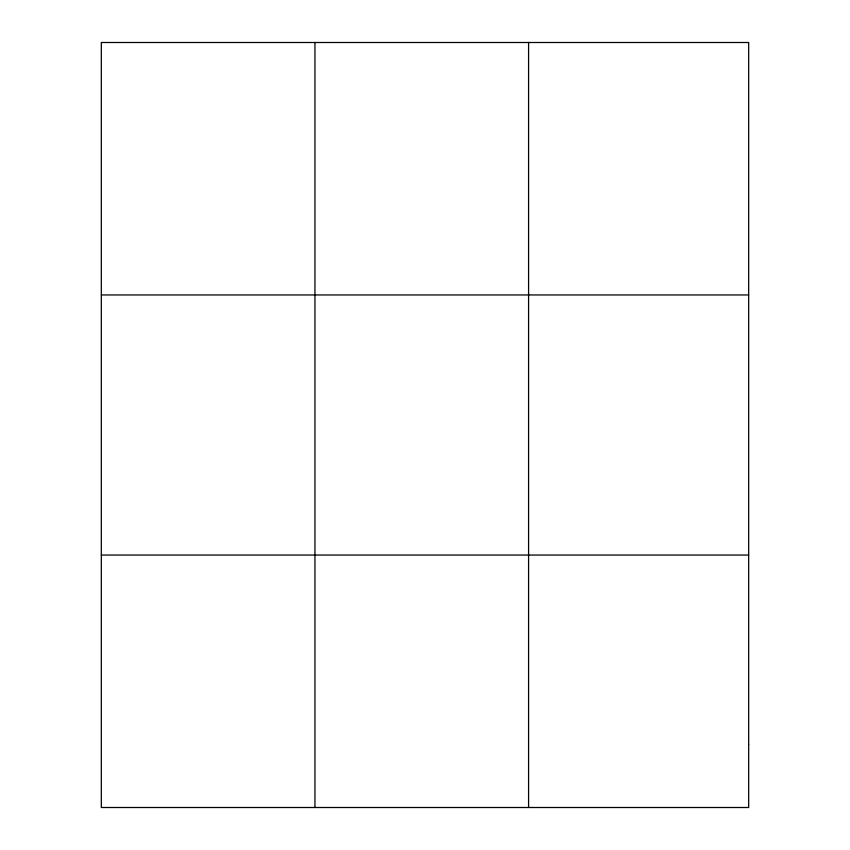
<?xml version="1.0" encoding="UTF-8"?>
<svg xmlns="http://www.w3.org/2000/svg" width="850" height="850" viewBox="0 0 850 850"><rect width="100%" height="100%" fill="white"/><g stroke="black" fill="none" stroke-linecap="round" stroke-linejoin="round"><path stroke-width="1.27" d="M314.946 42.5L314.946 807.5M528.583 42.5L528.583 807.5M101.32 294.95L748.68 294.95M101.32 555.05L748.68 555.05M748.68 744.388L748.68 807.5L101.32 807.5L101.32 42.5L748.68 42.5L748.68 744.388"/></g></svg>
